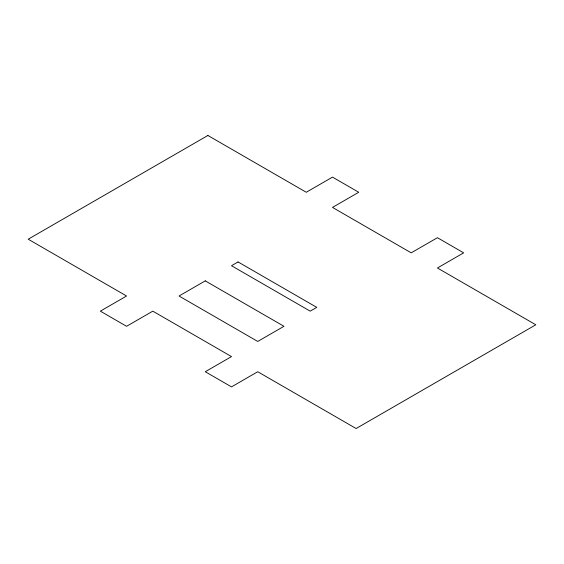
<?xml version="1.0" encoding="UTF-8"?>
<svg xmlns="http://www.w3.org/2000/svg" width="564" height="564" viewBox="0 0 564 564"><rect width="100%" height="100%" fill="white"/><g stroke="black" fill="none" stroke-linecap="round" stroke-linejoin="round"><path stroke-width="0.85" d="M207.89 135.473L28.2 239.214L126.569 296.008L100.343 311.152L126.569 326.302L152.802 311.152L231.501 356.589L205.268 371.732L231.501 386.883L257.734 371.732L356.11 428.527L535.8 324.786L437.431 267.992L463.657 252.848L437.431 237.698L411.198 252.848L332.499 207.411L358.732 192.268L332.499 177.117L306.266 192.268L207.89 135.473M205.268 280.865L179.035 296.008L257.734 341.446L283.967 326.302L205.268 280.865M238.057 261.936L231.501 265.722L310.2 311.152L316.757 307.366L238.057 261.936"/></g></svg>
